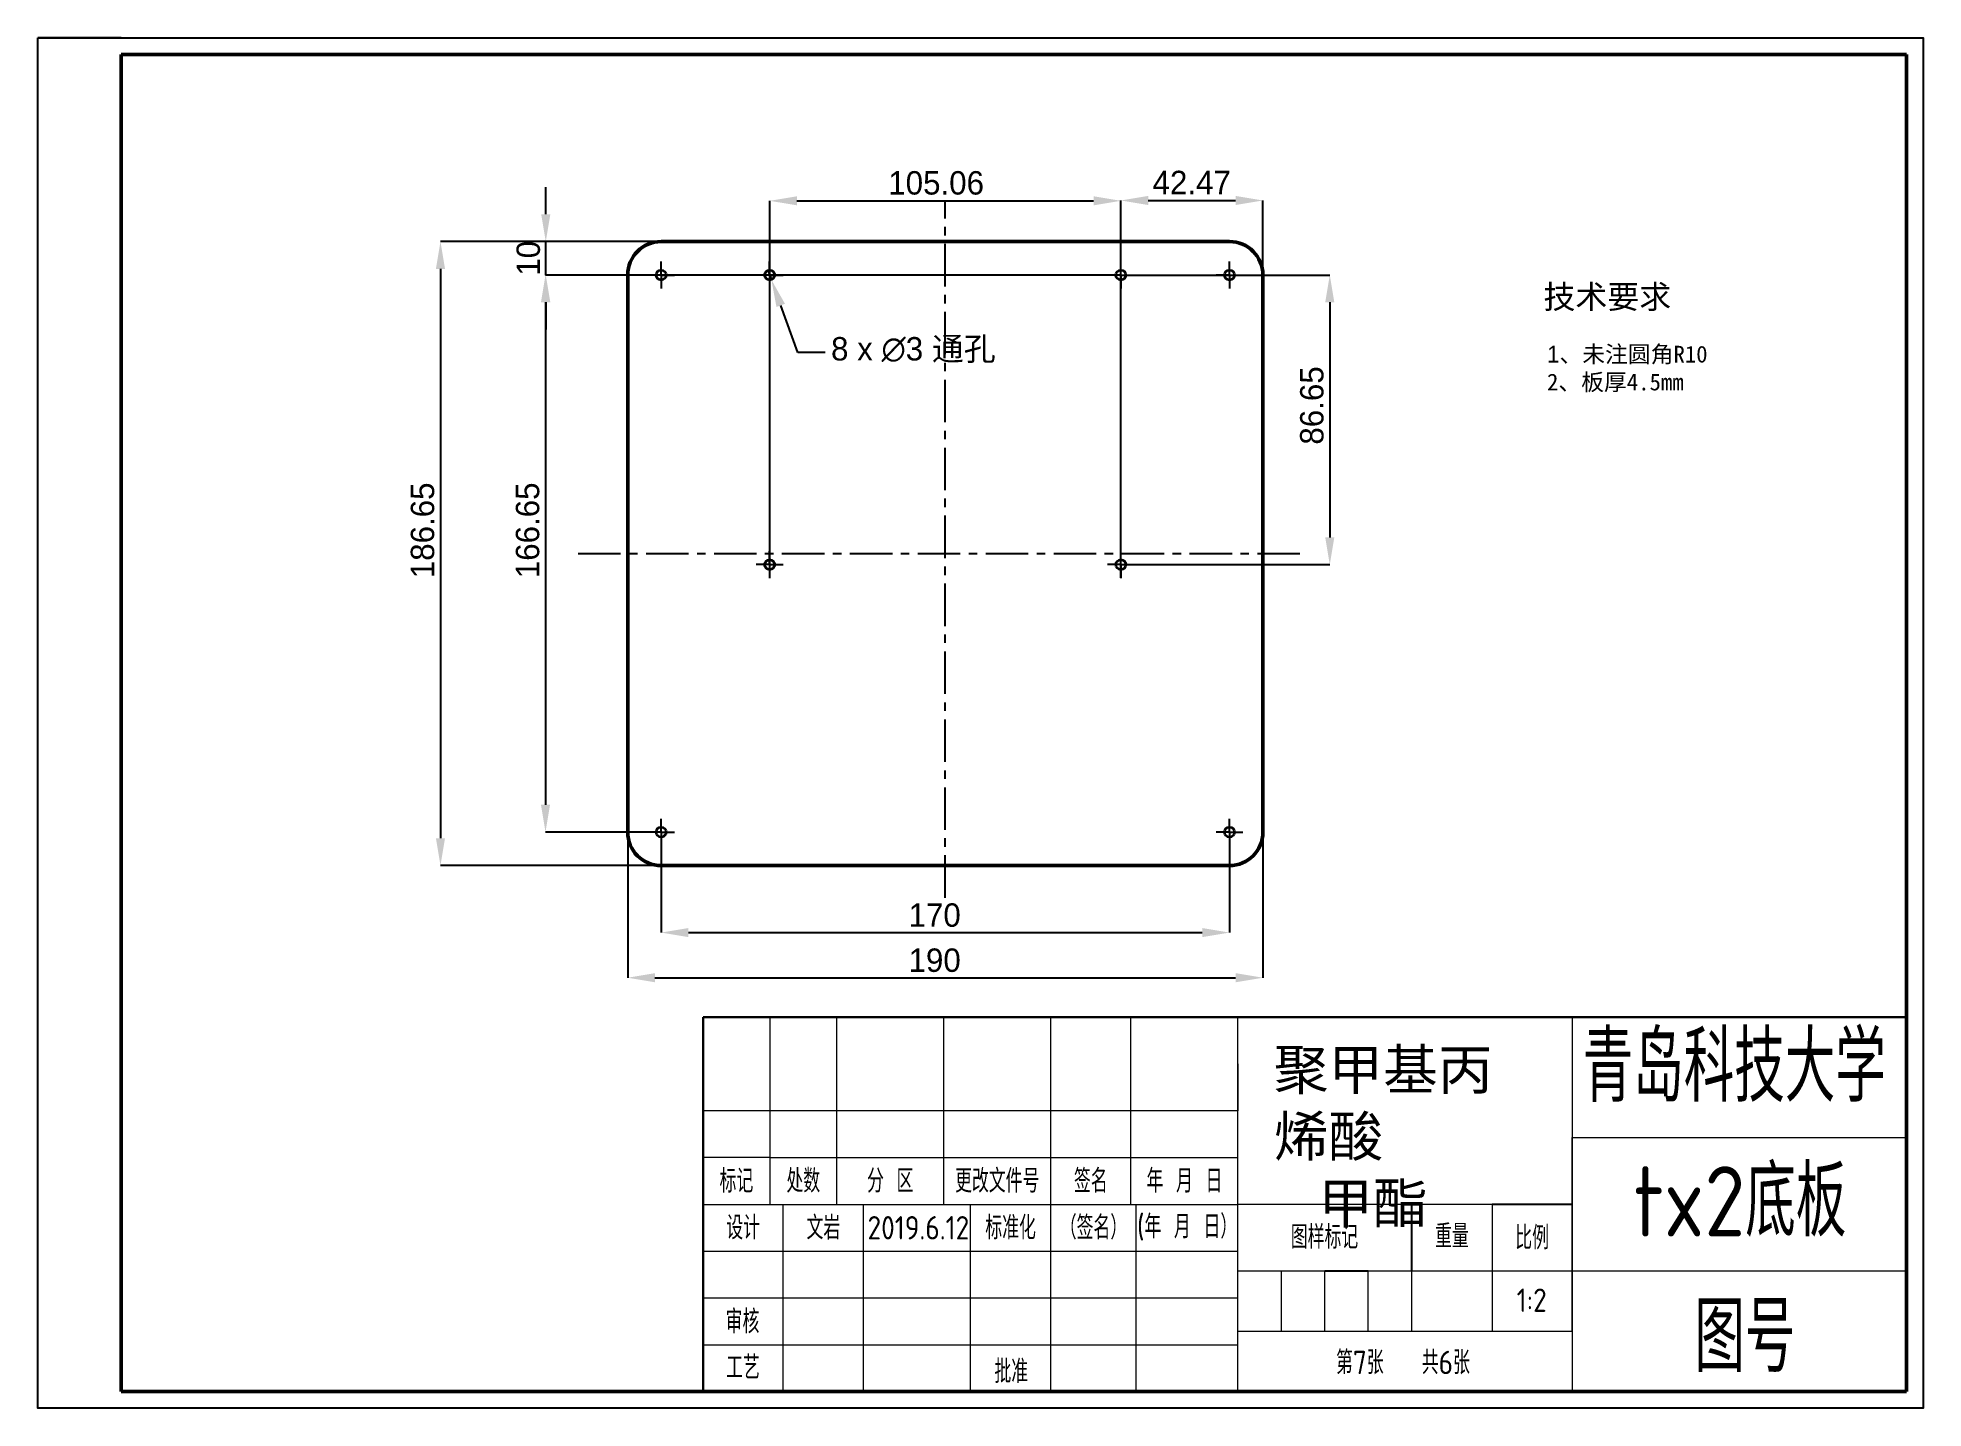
# Model space of a CAD drawing. Header units: millimetres. Extents: x 25 to 589, y 5 to 415.
import ezdxf

# ---------------------------------------------------------------- set-up
doc = ezdxf.new("R2010")
doc.units = ezdxf.units.MM
doc.header["$LTSCALE"] = 2
doc.header["$PDSIZE"] = -1
doc.linetypes.add('CENTER', pattern=[10.16, 6.35, -1.27, 1.27, -1.27])
for name, color, linetype in [('1轮廓实线层', 2, 'Continuous'), ('图框', 7, 'Continuous'), ('明细栏文字', 7, 'Continuous')]:
    doc.layers.add(name, color=color, linetype=linetype)
for name, color, linetype, lineweight in [('中心线层', 7, 'CENTER', 25), ('标注层', 7, 'Continuous', 25), ('粗实线层', 7, 'Continuous', 50), ('粗直线', 7, 'Continuous', 50), ('细实线', 3, 'Continuous', 25), ('细实线1', 7, 'Continuous', 25)]:
    doc.layers.add(name, color=color, linetype=linetype, lineweight=lineweight)
doc.styles.add('SLDTEXTSTYLE1', font='')
doc.styles.get("Standard").update_dxf_attribs({"font": ''})
doc.styles.add('国标', font='gbenor.shx', dxfattribs={"bigfont": 'gbcbig.shx'})
doc.styles.get('SLDTEXTSTYLE1').set_extended_font_data('汉仪长仿宋体')
doc.styles.get('Standard').set_extended_font_data('汉仪长仿宋体')
doc.dimstyles.new('SLDDIMSTYLE0', dxfattribs={"dimtxt": 7, "dimasz": 8.16, "dimexe": 0, "dimexo": 0.0625, "dimgap": 1.75, "dimtad": 2, "dimrnd": 1e-09, "dimzin": 12, "dimdsep": 46, "dimtxsty": 'SLDTEXTSTYLE1', "dimsah": 1, "dimcen": 0.09, "dimadec": 0, "dimazin": 3, "dimtfac": 1, "dimtofl": 0, "dimtmove": 0, "dimatfit": 3, "dimfxl": 1, "dimfrac": 2, "dimtolj": 1, "dimtzin": 12, "dimarcsym": 0})
doc.dimstyles.new('SLDDIMSTYLE1', dxfattribs={"dimtxt": 7, "dimasz": 8.16, "dimexe": 0, "dimexo": 0.0625, "dimgap": 1.75, "dimtad": 0, "dimtih": 1, "dimtoh": 1, "dimrnd": 1e-09, "dimzin": 12, "dimdsep": 46, "dimtxsty": 'SLDTEXTSTYLE1', "dimblk1": 'NONE', "dimsah": 1, "dimcen": 0, "dimadec": 0, "dimazin": 3, "dimtfac": 1, "dimtmove": 0, "dimatfit": 3, "dimldrblk": 'NONE', "dimfxl": 1, "dimfrac": 2, "dimtolj": 1, "dimtzin": 12, "dimarcsym": 0})
doc.dimstyles.new('SLDDIMSTYLE3', dxfattribs={"dimtxt": 7, "dimasz": 8.16, "dimexe": 0, "dimexo": 0.0625, "dimgap": 1.75, "dimtad": 2, "dimrnd": 1e-09, "dimzin": 12, "dimdsep": 46, "dimtxsty": 'SLDTEXTSTYLE1', "dimsah": 1, "dimcen": 0.09, "dimadec": 0, "dimazin": 3, "dimtfac": 1, "dimtmove": 0, "dimatfit": 0, "dimfxl": 1, "dimfrac": 2, "dimtolj": 1, "dimtzin": 12, "dimarcsym": 0})

# ---------------------------------------------------------------- blocks, each defined once
blk = doc.blocks.new('_D')
at = {"layer": 'Defpoints', "color": 0, "transparency": 16777216}
for p in [(201.47, 177.37), (391.47, 177.37), (391.47, 133.8)]:
    blk.add_point(p, dxfattribs=at)
at = {"layer": '标注层', "color": 0, "lineweight": -2, "transparency": 16777216}
for p, q in [((201.47, 177.3), (201.47, 133.8)), ((391.47, 177.3), (391.47, 133.8)), ((209.63, 133.8), (383.31, 133.8))]:
    blk.add_line(p, q, dxfattribs=at)
at = {"layer": '标注层', "color": 0, "transparency": 16777216}
for points in [[(209.63, 135.16), (209.63, 132.44), (201.47, 133.8)], [(383.31, 135.16), (383.31, 132.44), (391.47, 133.8)]]:
    blk.add_solid(points, dxfattribs=at)
at = {"layer": '标注层', "color": 0, "transparency": 16777216, "insert": (293.29, 142.55), "char_height": 7, "attachment_point": 2, "style": 'SLDTEXTSTYLE1'}
blk.add_mtext('\\A1;190', dxfattribs=at)
blk = doc.blocks.new('_D_1')
at = {"layer": 'Defpoints', "color": 0, "transparency": 16777216}
for p in [(211.47, 354.01), (145.47, 167.37), (211.47, 167.37)]:
    blk.add_point(p, dxfattribs=at)
at = {"layer": '标注层', "color": 0, "lineweight": -2, "transparency": 16777216}
for p, q in [((211.4, 354.01), (145.47, 354.01)), ((145.47, 345.85), (145.47, 175.53)), ((211.4, 167.37), (145.47, 167.37))]:
    blk.add_line(p, q, dxfattribs=at)
at = {"layer": '标注层', "color": 0, "transparency": 16777216}
for points in [[(144.11, 345.85), (146.83, 345.85), (145.47, 354.01)], [(144.11, 175.53), (146.83, 175.53), (145.47, 167.37)]]:
    blk.add_solid(points, dxfattribs=at)
at = {"layer": '标注层', "color": 0, "transparency": 16777216, "insert": (136.59, 267.63), "char_height": 7, "attachment_point": 2, "rotation": 90, "style": 'SLDTEXTSTYLE1'}
blk.add_mtext('\\A1;186.65', dxfattribs=at)
blk = doc.blocks.new('_D_2')
at = {"layer": 'Defpoints', "color": 0, "transparency": 16777216}
for p in [(243.42, 345.42), (244.45, 342.6)]:
    blk.add_point(p, dxfattribs=at)
at = {"layer": '标注层', "color": 0, "lineweight": -2, "transparency": 16777216}
for p, q in [((243.42, 345.42), (244.45, 342.6)), ((252.39, 320.81), (247.24, 334.94)), ((260.55, 320.81), (252.39, 320.81))]:
    blk.add_line(p, q, dxfattribs=at)
at = {"layer": '标注层', "color": 0, "transparency": 16777216}
blk.add_solid([(248.52, 335.4), (245.97, 334.47), (244.45, 342.6)], dxfattribs=at)
at = {"layer": '标注层', "color": 0, "transparency": 16777216, "insert": (262.3, 325.44), "char_height": 7, "attachment_point": 1, "style": 'SLDTEXTSTYLE1'}
blk.add_mtext('\\A1;8 x ∅3 通孔', dxfattribs=at)
blk = doc.blocks.new('_NONE')
blk = doc.blocks.new('_D_4')
at = {"layer": 'Defpoints', "color": 0, "transparency": 16777216}
for p in [(207.47, 344.01), (176.89, 177.37), (207.47, 177.37)]:
    blk.add_point(p, dxfattribs=at)
at = {"layer": '标注层', "color": 0, "lineweight": -2, "transparency": 16777216}
for p, q in [((207.4, 344.01), (176.89, 344.01)), ((176.89, 335.85), (176.89, 185.53)), ((207.4, 177.37), (176.89, 177.37))]:
    blk.add_line(p, q, dxfattribs=at)
at = {"layer": '标注层', "color": 0, "transparency": 16777216}
for points in [[(175.53, 335.85), (178.25, 335.85), (176.89, 344.01)], [(175.53, 185.53), (178.25, 185.53), (176.89, 177.37)]]:
    blk.add_solid(points, dxfattribs=at)
at = {"layer": '标注层', "color": 0, "transparency": 16777216, "insert": (168.01, 267.63), "char_height": 7, "attachment_point": 2, "rotation": 90, "style": 'SLDTEXTSTYLE1'}
blk.add_mtext('\\A1;166.65', dxfattribs=at)
blk = doc.blocks.new('_D_5')
at = {"layer": 'Defpoints', "color": 0, "transparency": 16777216}
for p in [(211.47, 173.37), (381.47, 173.37), (381.47, 147.3)]:
    blk.add_point(p, dxfattribs=at)
at = {"layer": '标注层', "color": 0, "lineweight": -2, "transparency": 16777216}
for p, q in [((211.47, 173.3), (211.47, 147.3)), ((381.47, 173.3), (381.47, 147.3)), ((219.63, 147.3), (373.31, 147.3))]:
    blk.add_line(p, q, dxfattribs=at)
at = {"layer": '标注层', "color": 0, "transparency": 16777216}
for points in [[(219.63, 148.66), (219.63, 145.94), (211.47, 147.3)], [(373.31, 148.66), (373.31, 145.94), (381.47, 147.3)]]:
    blk.add_solid(points, dxfattribs=at)
at = {"layer": '标注层', "color": 0, "transparency": 16777216, "insert": (293.29, 156.05), "char_height": 7, "attachment_point": 2, "style": 'SLDTEXTSTYLE1'}
blk.add_mtext('\\A1;170', dxfattribs=at)
blk = doc.blocks.new('_D_6')
at = {"layer": 'Defpoints', "color": 0, "transparency": 16777216}
for p in [(391.47, 366.31), (349, 348.01), (391.47, 344.01)]:
    blk.add_point(p, dxfattribs=at)
at = {"layer": '标注层', "color": 0, "lineweight": -2, "transparency": 16777216}
for p, q in [((349, 348.07), (349, 366.31)), ((357.16, 366.31), (383.31, 366.31)), ((391.47, 344.07), (391.47, 366.31))]:
    blk.add_line(p, q, dxfattribs=at)
at = {"layer": '标注层', "color": 0, "transparency": 16777216}
for points in [[(357.16, 367.67), (357.16, 364.95), (349, 366.31)], [(383.31, 367.67), (383.31, 364.95), (391.47, 366.31)]]:
    blk.add_solid(points, dxfattribs=at)
at = {"layer": '标注层', "color": 0, "transparency": 16777216, "insert": (370.18, 375.19), "char_height": 7, "attachment_point": 2, "style": 'SLDTEXTSTYLE1'}
blk.add_mtext('\\A1;42.47', dxfattribs=at)
blk = doc.blocks.new('_D_7')
at = {"layer": 'Defpoints', "color": 0, "transparency": 16777216}
for p in [(176.97, 354.01), (211.47, 354.01), (345, 344.01)]:
    blk.add_point(p, dxfattribs=at)
at = {"layer": '图框', "color": 0, "lineweight": -2, "transparency": 16777216}
for p, q in [((176.97, 362.17), (176.97, 370.33)), ((211.4, 354.01), (176.97, 354.01)), ((176.97, 344.01), (176.97, 354.01)), ((344.94, 344.01), (176.97, 344.01)), ((176.97, 335.85), (176.97, 327.69))]:
    blk.add_line(p, q, dxfattribs=at)
at = {"layer": '图框', "color": 0, "transparency": 16777216}
for points in [[(175.61, 362.17), (178.33, 362.17), (176.97, 354.01)], [(175.61, 335.85), (178.33, 335.85), (176.97, 344.01)]]:
    blk.add_solid(points, dxfattribs=at)
at = {"layer": '图框', "color": 0, "transparency": 16777216, "insert": (168.22, 349.01), "char_height": 7, "attachment_point": 2, "rotation": 90, "style": 'SLDTEXTSTYLE1'}
blk.add_mtext('\\A1;10', dxfattribs=at)
blk = doc.blocks.new('_D_8')
at = {"layer": 'Defpoints', "color": 0, "transparency": 16777216}
for p in [(353, 344.01), (353, 257.37), (411.47, 257.37)]:
    blk.add_point(p, dxfattribs=at)
at = {"layer": '标注层', "color": 0, "lineweight": -2, "transparency": 16777216}
for p, q in [((353.06, 344.01), (411.47, 344.01)), ((411.47, 335.85), (411.47, 265.53)), ((353.06, 257.37), (411.47, 257.37))]:
    blk.add_line(p, q, dxfattribs=at)
at = {"layer": '标注层', "color": 0, "transparency": 16777216}
for points in [[(410.11, 335.85), (412.83, 335.85), (411.47, 344.01)], [(410.11, 265.53), (412.83, 265.53), (411.47, 257.37)]]:
    blk.add_solid(points, dxfattribs=at)
at = {"layer": '标注层', "color": 0, "transparency": 16777216, "insert": (402.59, 304.99), "char_height": 7, "attachment_point": 2, "rotation": 90, "style": 'SLDTEXTSTYLE1'}
blk.add_mtext('\\A1;86.65', dxfattribs=at)
blk = doc.blocks.new('_D_9')
at = {"layer": 'Defpoints', "color": 0, "transparency": 16777216}
for p in [(349, 366.21), (243.94, 253.37), (349, 253.37)]:
    blk.add_point(p, dxfattribs=at)
at = {"layer": '标注层', "color": 0, "lineweight": -2, "transparency": 16777216}
for p, q in [((243.94, 253.43), (243.94, 366.21)), ((252.1, 366.21), (340.84, 366.21)), ((349, 253.43), (349, 366.21))]:
    blk.add_line(p, q, dxfattribs=at)
at = {"layer": '标注层', "color": 0, "transparency": 16777216}
for points in [[(252.1, 367.57), (252.1, 364.85), (243.94, 366.21)], [(340.84, 367.57), (340.84, 364.85), (349, 366.21)]]:
    blk.add_solid(points, dxfattribs=at)
at = {"layer": '标注层', "color": 0, "transparency": 16777216, "insert": (293.73, 375.08), "char_height": 7, "attachment_point": 2, "style": 'SLDTEXTSTYLE1'}
blk.add_mtext('\\A1;105.06', dxfattribs=at)
blk = doc.blocks.new('SW_CENTERMARKSYMBOL_0')
at = {"layer": '图框', "color": 0}
for p, q in [((-2.5, 0), (-4, 0)), ((0, 0), (-2.5, 0)), ((0, 2.5), (0, 4)), ((0, 0), (0, 2.5)), ((0, 0), (0, -2.5)), ((0, 0), (2.5, 0)), ((2.5, 0), (4, 0)), ((0, -2.5), (0, -4))]:
    blk.add_line(p, q, dxfattribs=at)
blk = doc.blocks.new('SW_CENTERMARKSYMBOL_1')
at = {"layer": '图框', "color": 0}
for p, q in [((-2.5, 0), (-4, 0)), ((0, 0), (-2.5, 0)), ((0, 2.5), (0, 4)), ((0, 0), (0, 2.5)), ((0, 0), (0, -2.5)), ((0, 0), (2.5, 0)), ((2.5, 0), (4, 0)), ((0, -2.5), (0, -4))]:
    blk.add_line(p, q, dxfattribs=at)
blk = doc.blocks.new('SW_CENTERMARKSYMBOL_2')
at = {"layer": '图框', "color": 0}
for p, q in [((-2.5, 0), (-4, 0)), ((0, 0), (-2.5, 0)), ((0, 2.5), (0, 4)), ((0, 0), (0, 2.5)), ((0, 0), (0, -2.5)), ((0, 0), (2.5, 0)), ((2.5, 0), (4, 0)), ((0, -2.5), (0, -4))]:
    blk.add_line(p, q, dxfattribs=at)
blk = doc.blocks.new('SW_CENTERMARKSYMBOL_3')
at = {"layer": '图框', "color": 0}
for p, q in [((-2.5, 0), (-4, 0)), ((0, 0), (-2.5, 0)), ((0, 2.5), (0, 4)), ((0, 0), (0, 2.5)), ((0, 0), (0, -2.5)), ((0, 0), (2.5, 0)), ((2.5, 0), (4, 0)), ((0, -2.5), (0, -4))]:
    blk.add_line(p, q, dxfattribs=at)
blk = doc.blocks.new('SW_CENTERMARKSYMBOL_4')
at = {"layer": '图框', "color": 0}
for p, q in [((-2.5, 0), (-4, 0)), ((0, 0), (-2.5, 0)), ((0, 2.5), (0, 4)), ((0, 0), (0, 2.5)), ((0, 0), (0, -2.5)), ((0, 0), (2.5, 0)), ((2.5, 0), (4, 0)), ((0, -2.5), (0, -4))]:
    blk.add_line(p, q, dxfattribs=at)
blk = doc.blocks.new('SW_CENTERMARKSYMBOL_5')
at = {"layer": '图框', "color": 0}
for p, q in [((-2.5, 0), (-4, 0)), ((0, 0), (-2.5, 0)), ((0, 2.5), (0, 4)), ((0, 0), (0, 2.5)), ((0, 0), (0, -2.5)), ((0, 0), (2.5, 0)), ((2.5, 0), (4, 0)), ((0, -2.5), (0, -4))]:
    blk.add_line(p, q, dxfattribs=at)
blk = doc.blocks.new('SW_CENTERMARKSYMBOL_6')
at = {"layer": '图框', "color": 0}
for p, q in [((-2.5, 0), (-4, 0)), ((0, 0), (-2.5, 0)), ((0, 2.5), (0, 4)), ((0, 0), (0, 2.5)), ((0, 0), (0, -2.5)), ((0, 0), (2.5, 0)), ((2.5, 0), (4, 0)), ((0, -2.5), (0, -4))]:
    blk.add_line(p, q, dxfattribs=at)
blk = doc.blocks.new('SW_CENTERMARKSYMBOL_7')
at = {"layer": '图框', "color": 0}
for p, q in [((-2.5, 0), (-4, 0)), ((0, 0), (-2.5, 0)), ((0, 2.5), (0, 4)), ((0, 0), (0, 2.5)), ((0, 0), (0, -2.5)), ((0, 0), (2.5, 0)), ((2.5, 0), (4, 0)), ((0, -2.5), (0, -4))]:
    blk.add_line(p, q, dxfattribs=at)
blk = doc.blocks.new('*U25')
at = {"layer": '细实线1', "lineweight": 15}
blk.add_line((0, -19), (0, -1), dxfattribs=at)
blk = doc.blocks.new('*U26')
at = {"layer": '细实线1', "color": 0, "linetype": 'ByBlock', "lineweight": -2, "transparency": 16777216}
for p in [(-39, 0), (-26, 0), (-13, 0), (0, 0)]:
    blk.add_blockref('*U25', p, dxfattribs=at)

msp = doc.modelspace()

# ---------------------------------------------------------------- linework, layer by layer
for p, q in [((50, 415), (25, 415)), ((224, 10), (224, 80.918)), ((584, 10), (224, 10)), ((584, 10), (224, 10))]:
    msp.add_line(p, q)
msp.add_lwpolyline([(25, 415), (589, 415), (589, 5), (25, 5)], close=True)
at = {"color": 7, "linetype": 'Continuous', "lineweight": 35}
for centre in [(211.467, 344.011), (243.936, 344.011), (348.998, 344.011), (381.467, 344.011), (243.936, 257.366), (348.998, 257.366), (211.467, 177.366), (381.467, 177.366)]:
    msp.add_circle(centre, 1.5, dxfattribs=at)
at = {"layer": '1轮廓实线层', "color": 7}
msp.add_line((224, 122), (584, 122, 0), dxfattribs=at)
at = {"layer": '中心线层'}
for p, q in [((296.467, 157.732), (296.467, 366.207)), ((186.65, 260.689), (403.568, 260.689))]:
    msp.add_line(p, q, dxfattribs=at)
at = {"layer": '粗实线层', "linetype": 'Continuous'}
for p, q in [((50, 10), (50, 410)), ((50, 410), (584, 410)), ((584, 10), (584, 410))]:
    msp.add_line(p, q, dxfattribs=at)
at = {"layer": '粗实线层', "color": 7, "linetype": 'Continuous'}
for p, q in [((381.467, 354.011), (211.467, 354.011)), ((201.467, 344.011), (201.467, 177.366)), ((391.467, 177.366), (391.467, 344.011)), ((211.467, 167.366), (381.467, 167.366))]:
    msp.add_line(p, q, dxfattribs=at)
at = {"layer": '粗实线层'}
msp.add_line((50, 10), (584, 10), dxfattribs=at)
at = {"layer": '粗实线层', "color": 7, "linetype": 'Continuous'}
for centre, start, end in [((211.467, 344.011), 90, 180), ((381.467, 344.011), 0, 90), ((211.467, 177.366), 180, 270), ((381.467, 177.366), 270, 0)]:
    msp.add_arc(centre, 10, start, end, dxfattribs=at)
at = {"layer": '粗直线', "color": 7, "lineweight": 30}
for q in [(224, 10), (584, 122)]:
    msp.add_line((224, 122), q, dxfattribs=at)
at = {"layer": '细实线1', "color": 7, "lineweight": 30}
msp.add_line((224, 122), (584, 122), dxfattribs=at)
at = {"layer": '细实线1', "color": 7, "lineweight": 15}
for p, q in [((244, 122), (244, 66)), ((264, 66), (264, 122)), ((296, 66), (296, 122)), ((328, 66), (328, 122)), ((352, 66), (352, 122)), ((384, 80), (384, 122)), ((484, 122), (484, 10)), ((384, 108), (384, 94)), ((384, 94), (224, 94)), ((484, 46), (484, 86)), ((484, 86), (584, 86)), ((244, 80), (224, 80)), ((244, 80), (264, 80)), ((264, 80), (296, 80)), ((296, 80), (328, 80)), ((328, 80), (352, 80)), ((352, 80), (384, 80)), ((384, 66), (384, 80)), ((224, 66), (384, 66)), ((248, 10), (248, 66)), ((272, 10), (272, 66)), ((304, 10), (304, 66)), ((328, 10), (328, 66)), ((353.6, 10), (353.6, 66)), ((384, 10), (384, 66)), ((484, 66), (384, 66)), ((460, 66), (460, 28)), ((224, 52), (384, 52)), ((484, 46), (384, 46)), ((484, 28), (484, 46)), ((584, 46), (484, 46)), ((224, 38), (384, 38)), ((224, 24), (384, 24)), ((436, 28), (384, 28)), ((484, 28), (436, 28))]:
    msp.add_line(p, q, dxfattribs=at)
at = {"layer": '细实线1', "color": 7}
for p, q in [((436, 46), (436, 65.998)), ((484, 66), (460, 66)), ((423, 46), (410, 46))]:
    msp.add_line(p, q, dxfattribs=at)

# ---------------------------------------------------------------- block references
at = {"layer": '图框'}
for name, p in [('SW_CENTERMARKSYMBOL_0', (211.467, 344.011)), ('SW_CENTERMARKSYMBOL_5', (243.936, 344.011)), ('SW_CENTERMARKSYMBOL_4', (348.998, 344.011)), ('SW_CENTERMARKSYMBOL_3', (381.467, 344.011)), ('SW_CENTERMARKSYMBOL_6', (243.936, 257.366)), ('SW_CENTERMARKSYMBOL_7', (348.998, 257.366)), ('SW_CENTERMARKSYMBOL_1', (211.467, 177.366)), ('SW_CENTERMARKSYMBOL_2', (381.467, 177.366))]:
    msp.add_blockref(name, p, dxfattribs=at)
at = {"layer": '细实线1', "color": 7}
msp.add_blockref('*U26', (436, 47), dxfattribs=at)

# ---------------------------------------------------------------- texts
at = {"insert": (394.69, 112.344), "char_height": 12, "attachment_point": 1}
msp.add_mtext_dynamic_manual_height_columns('聚甲基丙烯酸\\P   甲酯', width=78.72127, gutter_width=17.5, heights=[0], dxfattribs=at)
at = {"layer": '明细栏文字', "attachment_point": 1}
for s, width, insert, char_height in [('{\\fSimSun|b0|i0|c134|p2;技术要求}', 50.6885, (475.389, 340.994), 7), ('1{\\fSimSun|b0|i0|c134|p2;、未注圆角R10\\P2、板厚4.5mm}', 97.24163, (476.455, 322.838), 5)]:
    msp.add_mtext_dynamic_manual_height_columns(s, width=width, gutter_width=12.5, heights=[0], dxfattribs=dict(at, insert=insert, char_height=char_height))
at = {"layer": '细实线', "color": 7, "insert": (532.46, 117.658), "char_height": 21, "width": 100, "attachment_point": 2, "style": '国标'}
msp.add_mtext('青岛科技大学', dxfattribs=at)
at = {"layer": '细实线1', "color": 7, "attachment_point": 5, "style": '国标'}
for s, width, gutter_width, heights, insert, char_height in [('tx2底板', 128.03312, 110.39, [0], (534.129, 66.858), 21), ('图号', 46.94216, 110.39, [15.668], (535.65, 26.349), 21), ('批准', 16.68189, 446.314, [0], (316.199, 16.028), 7)]:
    msp.add_mtext_dynamic_manual_height_columns(s, width=width, gutter_width=gutter_width, heights=heights, dxfattribs=dict(at, insert=insert, char_height=char_height))
at = {"layer": '细实线1', "color": 7, "char_height": 7, "attachment_point": 5, "style": '国标'}
for s, insert, width in [('标记', (234, 73), 20), ('处数', (254, 73), 20), ('分 区', (280, 73), 32), ('更改文件号', (312, 73), 32), ('签名', (340, 73), 24), ('年 月 日', (368, 73), 32), ('设计', (236, 59), 24), ('文岩', (260.007, 59), 25.6), ('2019.6.12', (288.413, 59), 30.4), ('标准化 ', (316, 59), 24), ('（签名）', (340.8, 59), 25.6), ('(年 月 日）', (368.8, 59), 30.4), ('图样标记', (409.901, 56.205), 24), ('重量', (448, 56.5), 24), ('比例', (472, 56), 24), ('1:2', (471.873, 37.333), 24), ('审核', (235.823, 30.92), 24), ('第7张   共6张', (433.371, 18.691), 39.10712), ('工艺', (235.953, 17.207), 19.86582)]:
    msp.add_mtext(s, dxfattribs=dict(at, insert=insert, width=width))

# ---------------------------------------------------------------- dimensions: what is measured, and where the dimension line sits
at = {"layer": '图框'}
dim = msp.add_linear_dim(base=(176.971, 354.011), p1=(344.998, 344.011), p2=(211.467, 354.011), angle=90, dimstyle='SLDDIMSTYLE3', dxfattribs=at)
dim.commit()
dim.dimension.update_dxf_attribs({"geometry": '_D_7', "text_midpoint": (176.971, 349.011), "dimtype": 160})
at = {"layer": '标注层'}
for base, p1, p2, picture, middle in [((348.998, 366.207), (243.936, 253.366), (348.998, 253.366), '_D_9', (293.729, 366.207)), ((391.467, 133.802), (201.467, 177.366), (391.467, 177.366), '_D', (293.287, 133.802)), ((381.467, 147.3), (211.467, 173.366), (381.467, 173.366), '_D_5', (293.287, 147.3))]:
    dim = msp.add_linear_dim(base=base, p1=p1, p2=p2, dimstyle='SLDDIMSTYLE0', override={"dimtad": 3}, dxfattribs=at)
    dim.commit()
    dim.dimension.update_dxf_attribs({"geometry": picture, "text_midpoint": middle, "dimtype": 160})
dim = msp.add_linear_dim(base=(391.467, 366.311), p1=(348.998, 348.011), p2=(391.467, 344.011), dimstyle='SLDDIMSTYLE3', dxfattribs=at)
dim.commit()
dim.dimension.update_dxf_attribs({"geometry": '_D_6', "text_midpoint": (370.18, 366.311), "dimtype": 160})
for base, p1, p2, picture, middle in [((145.46699, 167.3664), (211.46699, 354.01142), (211.46699, 167.3664), '_D_1', (145.46699, 267.63272)), ((176.88819, 177.3664), (207.46699, 344.01142), (207.46699, 177.3664), '_D_4', (176.88819, 267.63272))]:
    dim = msp.add_linear_dim(base=base, p1=p1, p2=p2, angle=90, dimstyle='SLDDIMSTYLE0', dxfattribs=at)
    dim.commit()
    dim.dimension.update_dxf_attribs({"geometry": picture, "text_midpoint": middle, "dimtype": 160})
dim = msp.add_diameter_dim_2p(p1=(243.422, 345.421), p2=(244.45, 342.602), text='8 x <> 通孔', dimstyle='SLDDIMSTYLE1', dxfattribs=at)
dim.commit()
dim.dimension.update_dxf_attribs({"geometry": '_D_2', "text_midpoint": (282.504, 320.809), "dimtype": 163})
dim = msp.add_linear_dim(base=(411.46699, 257.3664), p1=(352.99796, 344.01142), p2=(352.99796, 257.3664), angle=90, dimstyle='SLDDIMSTYLE0', override={"dimtad": 3}, dxfattribs=at)
dim.commit()
dim.dimension.update_dxf_attribs({"geometry": '_D_8', "text_midpoint": (411.46699, 304.99322), "dimtype": 160})

doc.saveas('drawing.dxf')
